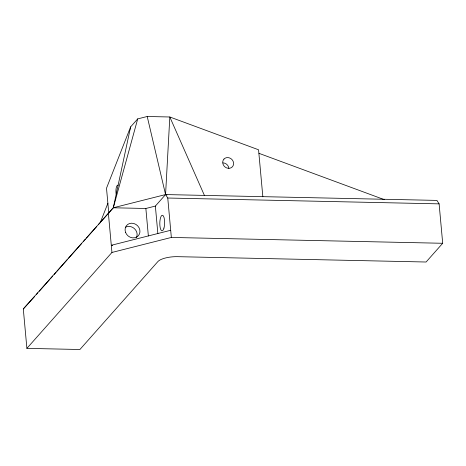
<?xml version="1.0" encoding="UTF-8"?>
<svg xmlns="http://www.w3.org/2000/svg" width="466" height="466" viewBox="0 0 466 466"><rect width="100%" height="100%" fill="white"/><g stroke="black" fill="none" stroke-linecap="round" stroke-linejoin="round"><path stroke-width="0.7" d="M130.579 129.065L130.62 126.886L137.709 118.894L147.209 116.494L169.816 116.989L258.56 149.778L262.847 196.833M26.894 348.37L23.3 308.958L113.296 207.778L165.57 194.567L436.922 200.403L439.112 203.863L442.7 243.281L426.087 262.014L177.348 256.667A15.605 5.079 -5.2 0 0 157.863 261.589L79.902 349.506L26.894 348.37L111.945 252.456L171.348 237.444L167.76 198.027L165.57 194.567L169.816 116.989L204.364 195.301M137.709 118.894L113.296 207.778L101.285 221.327M100.19 222.812L107.896 203.223M34.484 296.656L23.3 308.958M36.406 294.489L37.851 292.864M39.29 291.238L49.862 279.315M50.823 278.231L52.745 276.064M54.19 274.433L56.112 272.266M57.073 271.183L67.162 259.807M68.607 258.176L81.579 243.549M83.501 241.376L85.424 239.209M86.385 238.126L96.479 226.75M98.402 224.577L99.841 222.952M108.811 213.545L106.504 188.206L130.62 126.886L113.296 207.778L145.858 208.483L155.364 206.077L165.57 194.567L147.209 116.494M170.696 230.28L111.292 245.291L112.725 245.32M167.76 198.027L439.112 203.863M171.348 237.444L442.7 243.281M165.57 194.567L166.968 194.974M259.014 153.343L384.275 199.64M155.364 206.077L157.863 233.577M145.858 208.483L148.363 235.977M108.357 213.038L111.945 252.456M222.975 162.873A5.709 5.103 41.6 0 1 228.893 168.366M116.168 194.106A5.709 1.765 -88.8 0 1 116.261 187.763A5.709 1.765 -88.8 0 1 118.114 185.247M125.401 227.303A7.8 6.973 41.6 0 1 134.458 228.66A7.8 6.973 41.6 0 1 136.445 237.555M223.977 159.063L223.22 160.158A5.709 5.103 41.6 0 0 225.247 167.143A5.709 5.103 41.6 0 0 232.348 166.834L233.105 165.739A5.709 5.103 41.6 0 0 231.078 158.755A5.709 5.103 41.6 0 0 223.977 159.063M163.962 228.09A7.8 2.412 -88.8 0 0 162.803 215.368A7.8 2.412 -88.8 0 0 159.896 225.66A7.8 2.412 -88.8 0 0 163.962 228.09M125.529 232.295A7.8 6.973 41.6 0 0 138.239 235.854A7.8 6.973 41.6 0 0 133.794 223.494A7.8 6.973 41.6 0 0 125.529 232.295"/></g></svg>
